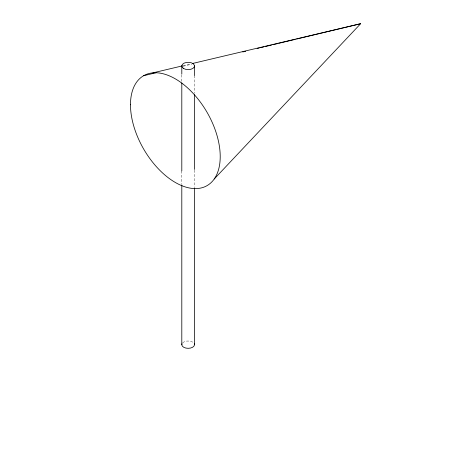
<?xml version="1.0" encoding="UTF-8"?>
<svg xmlns="http://www.w3.org/2000/svg" width="474" height="474" viewBox="0 0 474 474"><rect width="100%" height="100%" fill="white"/><g stroke="black" fill="none" stroke-linecap="round" stroke-linejoin="round"><path stroke-width="0.36" stroke-dasharray="2.37 1.78" d="M183.136 66.247L191.763 64.18M183.1 65.708L191.004 63.836M194.5 75.573L194.5 93.313M194.5 170.19L194.5 187.194M181.803 74.833L181.803 81.487M181.803 170.93L181.803 184.238M182.65 342.815A6.352 3.668 0 0 1 193.653 342.815"/><path stroke-width="0.71" d="M214.207 179.012L360.619 23.724L192.444 63.498M143.622 75.722L155.833 72.789M242.771 51.95L245.651 51.257M257.145 48.502L259.302 47.987M260.736 47.643L263.609 46.956M265.049 46.612L271.513 45.06M272.953 44.716L277.266 43.679M278.7 43.335L295.225 39.378M296.659 39.028L360.613 23.7M152.912 72.848L182.377 65.88M194.5 65.963L194.5 75.573M194.5 94.794L194.5 169.455M194.5 187.935L194.5 344.651M181.803 65.963L181.803 74.092M181.803 82.962L181.803 170.93M181.803 184.978L181.803 344.651M194.287 343.703A6.352 3.668 0 0 1 188.148 348.319A6.352 3.668 0 0 1 182.016 343.703M130.48 104.766A63.457 36.634 60 0 0 197.782 188.498A63.457 36.634 60 0 0 197.782 98.758A63.457 36.634 60 0 0 130.48 104.766M183.663 68.552A6.352 3.668 0 0 0 194.287 66.911A6.352 3.668 0 0 0 186.507 62.42A6.352 3.668 0 0 0 183.663 68.552"/></g></svg>
